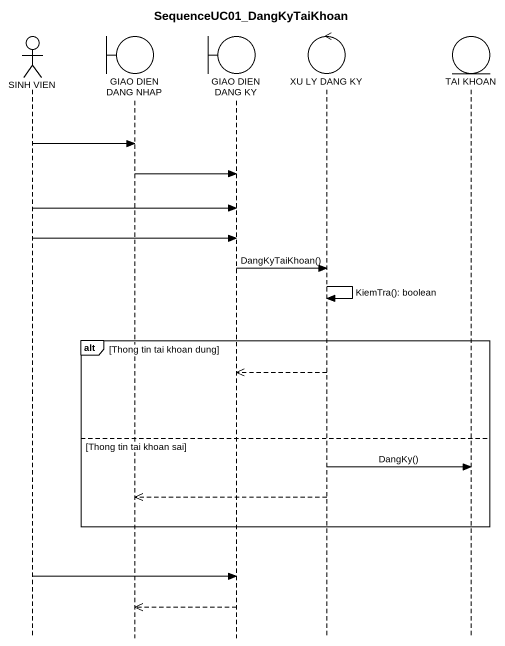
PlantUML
@startuml
title SequenceUC01_DangKyTaiKhoan
hide footbox
actor "SINH VIEN" as SINH_VIEN
boundary "GIAO DIEN DANG NHAP" as GIAO_DIEN_DANG_NHAP
boundary "GIAO DIEN DANG KY" as GIAO_DIEN_DANG_KY
control "XU LY DANG KY" as XU_LY_DANG_KY
entity "TAI KHOAN" as TAI_KHOAN

SINH_VIEN -> GIAO_DIEN_DANG_NHAP
GIAO_DIEN_DANG_NHAP -> GIAO_DIEN_DANG_KY
SINH_VIEN -> GIAO_DIEN_DANG_KY
SINH_VIEN -> GIAO_DIEN_DANG_KY
GIAO_DIEN_DANG_KY -> XU_LY_DANG_KY : DangKyTaiKhoan()
XU_LY_DANG_KY -> XU_LY_DANG_KY : KiemTra(): boolean
alt Thong tin tai khoan dung
  XU_LY_DANG_KY -->> GIAO_DIEN_DANG_KY
else Thong tin tai khoan sai
  XU_LY_DANG_KY -> TAI_KHOAN : DangKy()
  XU_LY_DANG_KY -->> GIAO_DIEN_DANG_NHAP
end
SINH_VIEN -> GIAO_DIEN_DANG_KY
GIAO_DIEN_DANG_KY -->> GIAO_DIEN_DANG_NHAP
@enduml
